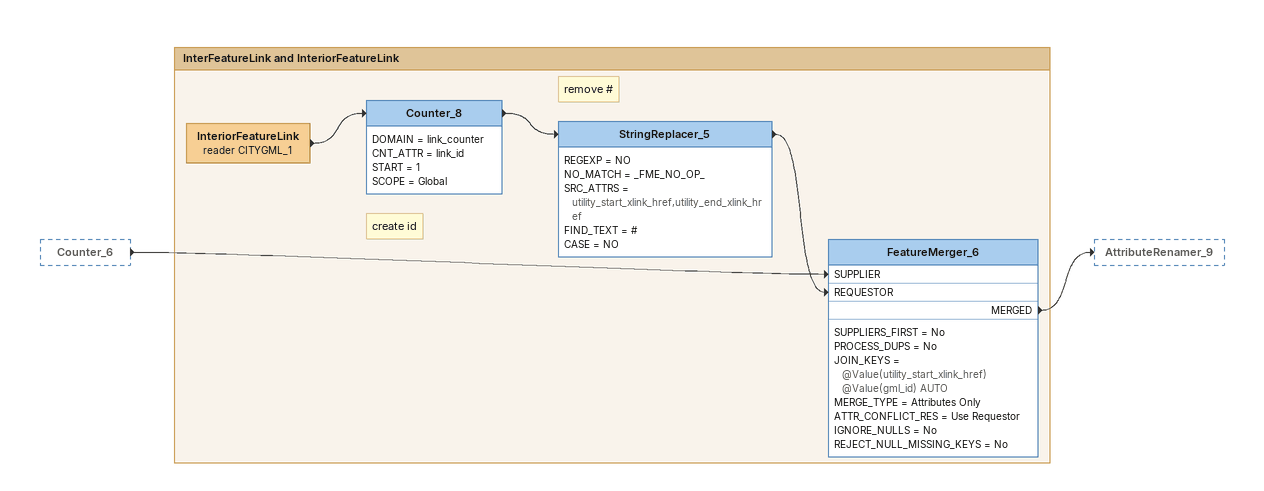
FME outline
Counter_6 [outside]
    -> FeatureMerger_6 [SUPPLIER]

Bookmark: InterFeatureLink and InteriorFeatureLink
InteriorFeatureLink (reader CITYGML_1)
    -> Counter_8
Note: create id
Counter_8
    DOMAIN = link_counter
    CNT_ATTR = link_id
    START = 1
    SCOPE = Global
    -> StringReplacer_5
Note: remove #
StringReplacer_5
    REGEXP = NO
    NO_MATCH = _FME_NO_OP_
    SRC_ATTRS = utility_start_xlink_href,utility_end_xlink_href
    FIND_TEXT = #
    CASE = NO
    -> FeatureMerger_6 [REQUESTOR]
FeatureMerger_6
    SUPPLIERS_FIRST = No
    PROCESS_DUPS = No
    JOIN_KEYS = @Value(utility_start_xlink_href) @Value(gml_id) AUTO
    MERGE_TYPE = Attributes Only
    ATTR_CONFLICT_RES = Use Requestor
    IGNORE_NULLS = No
    REJECT_NULL_MISSING_KEYS = No
    MERGED -> AttributeRenamer_9
